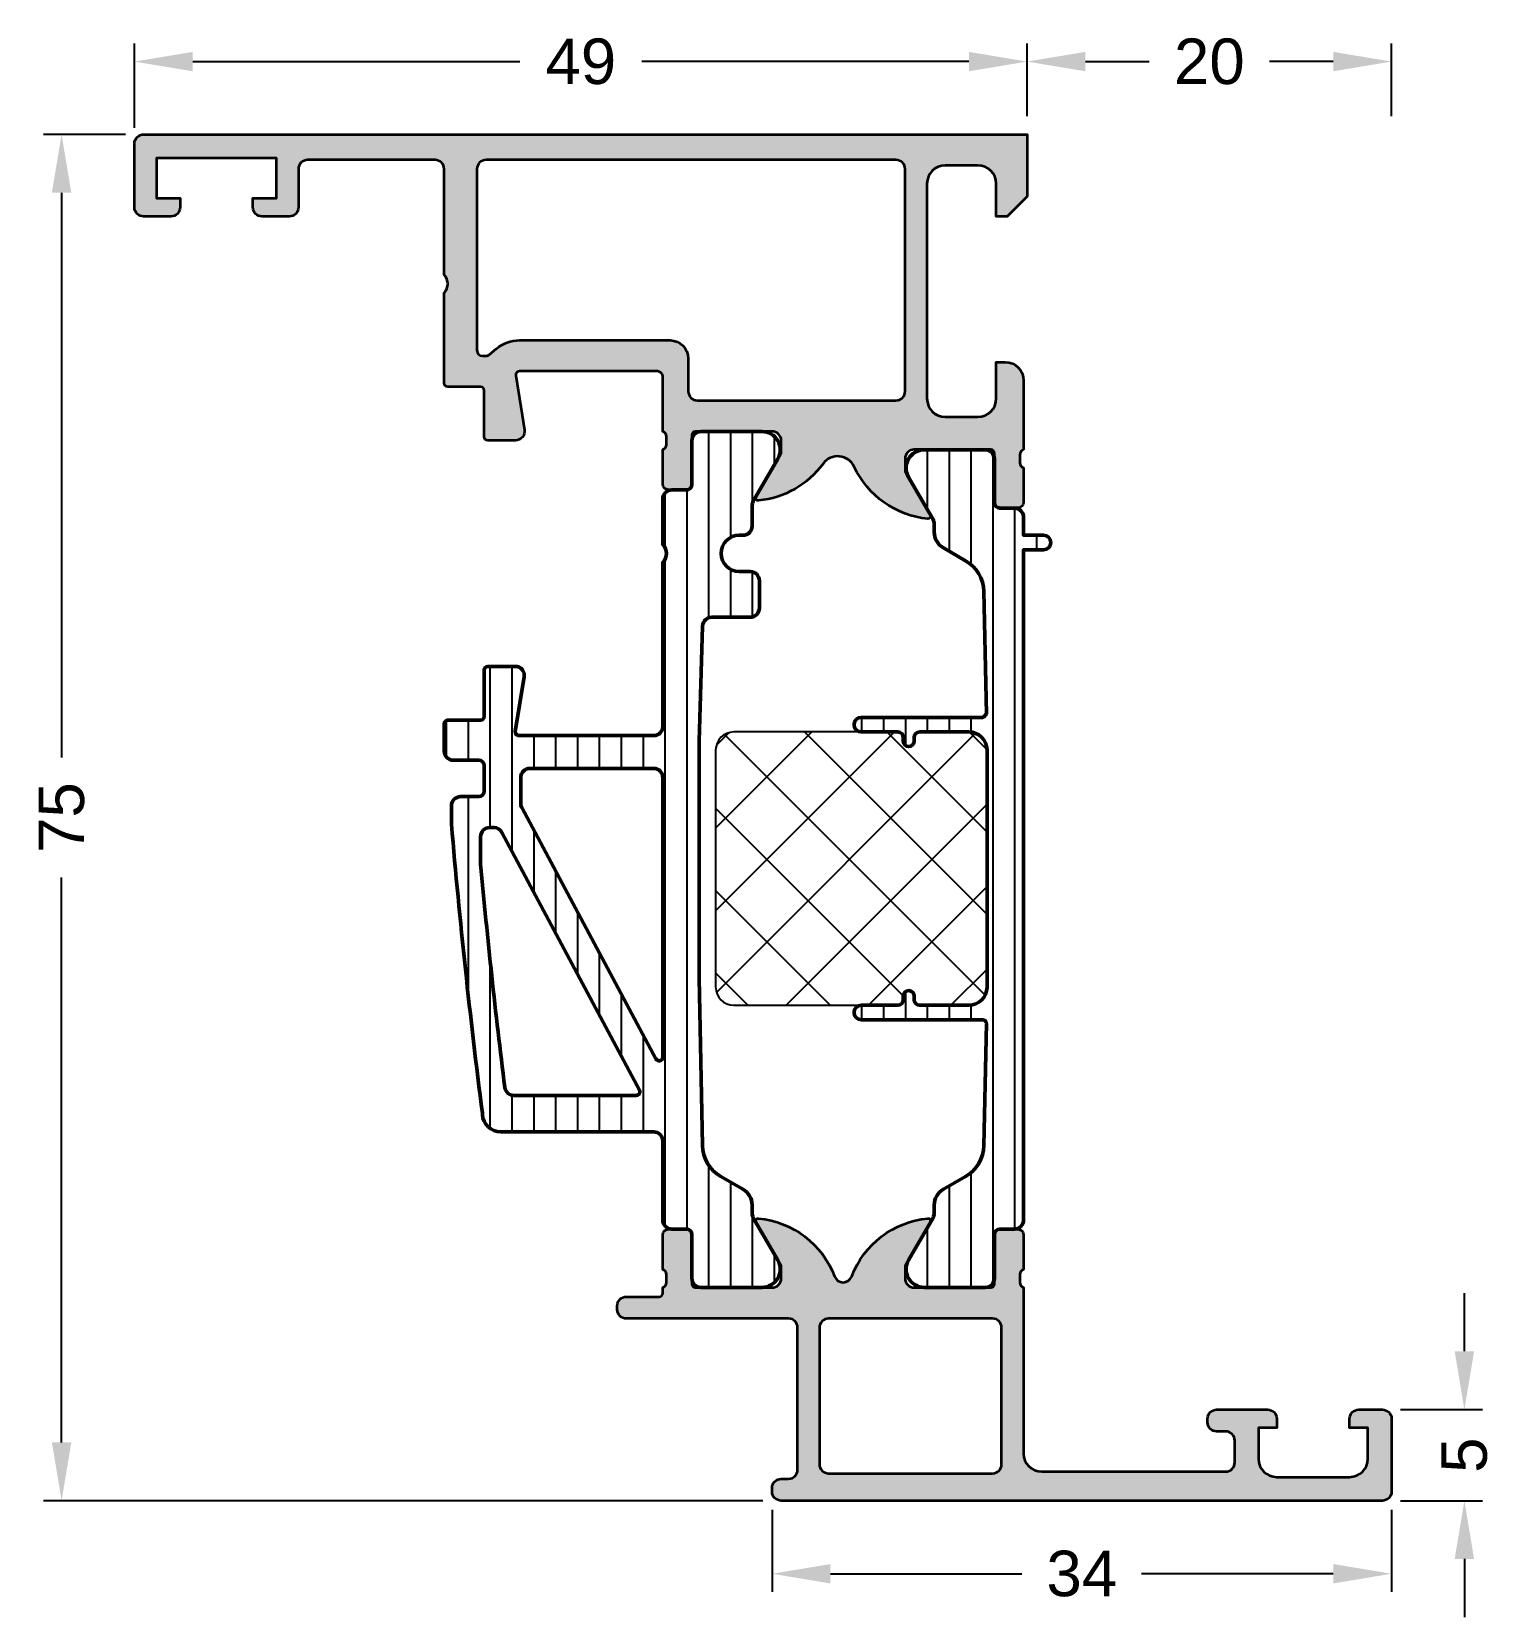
# Model space of a CAD drawing. Header units: millimetres. Extents: x 45.6 to 125.9, y 98.7 to 185.7.
import ezdxf

# ---------------------------------------------------------------- set-up
doc = ezdxf.new("R2010")
doc.units = ezdxf.units.MM
doc.header["$PDMODE"] = 1
doc.header["$PDSIZE"] = -0.001
for name, color, linetype, lineweight in [('S01_Bemaßung', 140, 'Continuous', 25), ('S03_AL_Kontur', 255, 'Continuous', 35), ('S04_AL_Schraffur', 253, 'Continuous', 25), ('S07_Isolation_Kontur', 91, 'Continuous', 50), ('S08_Isolation_Schraffur', 103, 'Continuous', 25), ('S35_Dämmung_Kontur', 3, 'Continuous', 25), ('S36_Dämmung_Schraffur', 120, 'Continuous', 25)]:
    doc.layers.add(name, color=color, linetype=linetype, lineweight=lineweight)
doc.styles.add('Arial', font='arial.ttf')
doc.dimstyles.new('1 zu 1', dxfattribs={"dimtxt": 2.5, "dimasz": 3.2, "dimexe": 1, "dimexo": 1, "dimgap": 1.5, "dimtad": 0, "dimdec": 1, "dimrnd": 0.5, "dimdsep": 46, "dimtxsty": 'Arial', "dimcen": 0, "dimclrd": 256, "dimclre": 256, "dimclrt": 256, "dimadec": 0, "dimazin": 0, "dimtfac": 1, "dimtdec": 1, "dimtofl": 0, "dimtmove": 0, "dimatfit": 1, "dimfxl": 1, "dimtolj": 1, "dimlwd": 25, "dimlwe": 25, "dimarcsym": 0})

# ---------------------------------------------------------------- blocks, each defined once
blk = doc.blocks.new('587290_s')
at = {"layer": 'S04_AL_Schraffur'}
h = blk.add_hatch(color=256, dxfattribs=at)
h.dxf.hatch_style = 1
h.paths.add_polyline_path([(-20.20000000000017, 11.6999999999997, -0.3178372451957793), (-20.40000000000018, 11.98284271247432), (-20.40000000000018, 12.41715728752508, -0.3178372451957834), (-20.20000000000019, 12.6999999999997), (-20.20000000000022, 14.59999999999966, 0.4142135623730959), (-20.50000000000026, 14.8999999999997), (-21.49000000000018, 14.89999999999968, 0.414213562373095), (-21.79000000000022, 14.59999999999964), (-21.79000000000017, 11.89999999999968, -0.4142135623730957), (-21.99000000000017, 11.69999999999967), (-26.20000000000017, 11.69999999999961, -0.4142135623730955), (-26.70000000000018, 12.1999999999996), (-26.70000000000019, 12.8999999999996), (-25.31850454237787, 15.29282032302718, 0.6105378334010382), (-25.4516520794051, 15.49933548774898, 0.2842929205727157), (-29.63288879625711, 12.30684630545194, -0.6886036573143335), (-30.56711120374326, 12.30684630545192, 0.2842929205727156), (-34.74834792059536, 15.49933548774884, 0.6105378334010355), (-34.88149545762259, 15.29282032302704), (-33.5000000000002, 12.8999999999995), (-33.50000000000019, 12.19999999999949, -0.4142135623730935), (-34.00000000000018, 11.69999999999949), (-38.21000000000016, 11.69999999999942, -0.4142135623730958), (-38.41000000000017, 11.89999999999942), (-38.41000000000022, 14.59999999999938, 0.4142135623730934), (-38.71000000000026, 14.89999999999942), (-39.70000000000017, 14.8999999999994, 0.4142135623730972), (-40.00000000000021, 14.59999999999936), (-40.00000000000018, 12.6999999999994, -0.3178372451957927), (-39.80000000000017, 12.41715728752478), (-39.80000000000017, 11.98284271247402, -0.3178372451957778), (-40.00000000000017, 11.6999999999994), (-40.00000000000018, 11.39999999999939, -0.4142135623730898), (-40.20000000000017, 11.1999999999994), (-42.00000000000016, 11.1999999999994, 0.4142135623730855), (-42.50000000000017, 10.6999999999994), (-42.50000000000018, 10.50000000000002, 0.4142135623731049), (-42.00000000000017, 10), (-33.10000000000018, 10, -0.4142135623730954), (-32.60000000000018, 9.500000000000005), (-32.60000000000017, 1.699999999999999, -0.4142135623730945), (-33.10000000000017, 1.199999999999999), (-33.5, 1.199999999999999, 0.4142135623730948), (-34, 0.7000000000000028), (-34, 0.4999999999999929, 0.414213562373095), (-33.5, -3.552713678800501e-15), (-0.4999999999999964, 3.552713678800501e-15, 0.414213562373094), (3.552713678800501e-15, 0.5000000000000036), (0, 4.499999999999999, 0.4142135623730941), (-0.5, 5.000000000000001), (-1.799999999999997, 5, 0.4142135623730951), (-2.299999999999997, 4.5), (-2.299999999999994, 4.000000000000002), (-1.299999999999983, 4.000000000000001), (-1.299999999999983, 2.299999999999999, -0.4142135623730952), (-2.299999999999983, 1.299999999999999), (-6.300000000000011, 1.299999999999995, -0.4142135623730953), (-7.300000000000011, 2.299999999999999), (-7.30000000000001, 4.000000000000002), (-6.299999999999997, 4.000000000000002), (-6.299999999999997, 4.5, 0.4142135623730951), (-6.799999999999997, 5), (-9.599999999999998, 4.999999999999998, 0.4142135623730961), (-10.1, 4.499999999999999), (-10.1, 4.300000000000001, 0.4142135623730943), (-9.6, 3.800000000000001), (-9.099999999999993, 3.799999999999999, -0.4142135623730946), (-8.599999999999994, 3.300000000000002), (-8.599999999999993, 2.100000000000001, -0.4142135623730951), (-9.099999999999993, 1.600000000000001), (-19.20000000000003, 1.6, -0.4142135623730905), (-20.20000000000003, 2.599999999999985)])
h.paths.add_polyline_path([(-21.40000000000043, 9.500000000000018), (-21.40000000000017, 2.00000000000002, -0.4142135623731053), (-21.90000000000017, 1.500000000000002), (-30.90000000000017, 1.5, -0.4142135623730952), (-31.40000000000017, 1.999999999999998), (-31.40000000000014, 9.500000000000002, -0.4142135623730939), (-30.90000000000014, 10), (-21.90000000000043, 10, -0.4142135623730847)], flags=16)
at = {"layer": 'S03_AL_Kontur'}
for points in [[(-0.4999999999999982, 5.000000000000001, -0.414213562373095), (2.220446049250313e-15, 4.500000000000001), (2.220446049250313e-15, 0.5000000000000027, -0.4142135623730951), (-0.4999999999999982, 2.081668171172169e-15), (-33.50000000000001, -4.093947403305265e-15, -0.4142135623730951), (-34, 0.4999999999999959), (-34, 0.7000000000000001, -0.4142135623730949), (-33.50000000000001, 1.2), (-33.10000000000017, 1.2, 0.4142135623730955), (-32.60000000000017, 1.700000000000001), (-32.60000000000018, 9.500000000000002, 0.414213562373095), (-33.10000000000017, 10), (-42.00000000000017, 10, -0.4142135623730963), (-42.50000000000018, 10.50000000000001), (-42.50000000000017, 10.69999999999938, -0.4142135623730924), (-42.00000000000017, 11.1999999999994), (-40.20000000000017, 11.1999999999994, 0.4142135623730983), (-40.00000000000018, 11.3999999999994), (-40.00000000000017, 11.6999999999994, 0.3178372451957788), (-39.80000000000017, 11.98284271247402), (-39.80000000000017, 12.41715728752478, 0.317837245195788), (-40.00000000000018, 12.6999999999994), (-40.00000000000021, 14.59999999999936, -0.4142135623730994), (-39.70000000000017, 14.8999999999994), (-38.71000000000026, 14.89999999999942, -0.4142135623730908), (-38.41000000000022, 14.59999999999938), (-38.41000000000017, 11.89999999999942, 0.4142135623730918), (-38.21000000000017, 11.69999999999942), (-34.00000000000018, 11.69999999999949, 0.4142135623730989), (-33.50000000000019, 12.1999999999995), (-33.5000000000002, 12.8999999999995), (-34.88149545762259, 15.29282032302703, -0.6105378334010535), (-34.74834792059536, 15.49933548774884, -0.2842929205727155), (-30.56711120374326, 12.30684630545192, 0.6886036573143335), (-29.63288879625711, 12.30684630545194, -0.2842929205727157), (-25.4516520794051, 15.49933548774898, -0.6105378334010396), (-25.31850454237787, 15.29282032302718), (-26.70000000000019, 12.8999999999996), (-26.70000000000018, 12.1999999999996, 0.4142135623730911), (-26.20000000000018, 11.69999999999961), (-21.99000000000017, 11.69999999999967, 0.4142135623731015), (-21.79000000000017, 11.89999999999968), (-21.79000000000022, 14.59999999999964, -0.4142135623730994), (-21.49000000000017, 14.89999999999968), (-20.50000000000026, 14.8999999999997, -0.4142135623730908), (-20.20000000000022, 14.59999999999966), (-20.20000000000019, 12.6999999999997, 0.317837245195784), (-20.40000000000018, 12.41715728752508), (-20.40000000000018, 11.98284271247432, 0.317837245195781), (-20.20000000000017, 11.6999999999997), (-20.20000000000003, 2.599999999999987, 0.4142135623730906), (-19.20000000000003, 1.6), (-9.099999999999993, 1.600000000000001, 0.414213562373095), (-8.599999999999993, 2.100000000000001), (-8.599999999999994, 3.300000000000001, 0.414213562373095), (-9.099999999999993, 3.799999999999999), (-9.599999999999998, 3.800000000000002, -0.4142135623730947), (-10.1, 4.300000000000001), (-10.1, 4.499999999999999, -0.414213562373095), (-9.6, 4.999999999999998), (-6.799999999999997, 5, -0.414213562373095), (-6.299999999999997, 4.5), (-6.299999999999997, 4.000000000000002), (-7.300000000000009, 4.000000000000001), (-7.300000000000011, 2.299999999999999, 0.4142135623730954), (-6.30000000000001, 1.299999999999998), (-2.299999999999984, 1.299999999999999, 0.4142135623730956), (-1.299999999999985, 2.300000000000001), (-1.299999999999986, 4.000000000000002), (-2.299999999999998, 4.000000000000002), (-2.299999999999998, 4.5, -0.414213562373095), (-1.799999999999997, 5)], [(-21.90000000000017, 1.500000000000001, 0.414213562373095), (-21.40000000000017, 2.000000000000001), (-21.40000000000043, 9.500000000000002, 0.414213562373095), (-21.90000000000043, 10), (-30.90000000000014, 10, 0.414213562373095), (-31.40000000000014, 9.5), (-31.40000000000017, 2, 0.4142135623730963), (-30.90000000000017, 1.499999999999999)]]:
    blk.add_lwpolyline(points, format="xyb", close=True, dxfattribs=at)
blk = doc.blocks.new('511130_s')
at = {"layer": 'S04_AL_Schraffur'}
h = blk.add_hatch(color=256, dxfattribs=at)
h.dxf.hatch_style = 1
edge = h.paths.add_edge_path()
edge.add_line((5.551115123125783e-16, -3.399999999999999), (-1.1, -4.500000000000001))
edge.add_line((-1.099999999999999, -4.500000000000001), (-1.699999999999999, -4.5))
edge.add_line((-1.699999999999999, -4.5), (-1.7, -2.7))
edge.add_arc((-2.7, -2.7), 1, 0, 90)
edge.add_line((-2.7, -1.7), (-4.500000000000001, -1.700000000000002))
edge.add_arc((-4.5, -2.700000000000001), 0.9999999999999991, 90.00000000000006, 180)
edge.add_line((-5.5, -2.700000000000001), (-5.5, -14.5))
edge.add_arc((-4.499999999999999, -14.5), 1.000000000000001, 179.9999999999999, 269.9999999999999)
edge.add_line((-4.500000000000001, -15.5), (-2.700000000000002, -15.5))
edge.add_arc((-2.700000000000003, -14.5), 1, 270, 360.0000000000001)
edge.add_line((-1.700000000000002, -14.5), (-1.699999999999999, -12.5))
edge.add_line((-1.699999999999999, -12.5), (-1.199999999999996, -12.5))
edge.add_arc((-1.199999999999996, -13.5), 1, 0, 90, ccw=False)
edge.add_line((-0.1999999999999963, -13.5), (-0.1999999999999968, -17.3))
edge.add_arc((-0.09999999999999384, -17.58284271247462), 0.3000000000000038, 109.471220634491, 180)
edge.add_line((-0.3999999999999968, -17.58284271247462), (-0.3999999999999951, -18.01715728752539))
edge.add_arc((-0.09999999999999548, -18.01715728752539), 0.2999999999999996, 180, 250.5287793655094)
edge.add_line((-0.1999999999999948, -18.3), (-0.1999999999999941, -20.19999999999996))
edge.add_arc((-0.5000000000000338, -20.19999999999996), 0.3000000000000397, -90, 0, ccw=False)
edge.add_line((-0.5000000000000336, -20.5), (-1.489999999999954, -20.5))
edge.add_arc((-1.489999999999954, -20.19999999999996), 0.3000000000000398, 180, 270.00000000000006, ccw=False)
edge.add_line((-1.789999999999994, -20.19999999999996), (-1.789999999999996, -17.5))
edge.add_arc((-1.989999999999996, -17.50000000000001), 0.2, 1.017777498068326e-12, 90.0000000000002)
edge.add_line((-1.989999999999996, -17.3), (-6.19999999999999, -17.3))
edge.add_arc((-6.199999999999989, -17.8), 0.5000000000000036, 90.0000000000002, 180)
edge.add_line((-6.69999999999999, -17.8), (-6.69999999999999, -18.5))
edge.add_line((-6.69999999999999, -18.5), (-5.318504542377629, -20.89282032302755))
edge.add_arc((-5.438119784648292, -20.96188021535171), 0.1381197846482999, -95.6225775507931, 30.00000000000091, ccw=False)
edge.add_arc((-4.96177675882619, -16.12339113815219), 5.000000000000004, 205.0787776641433, 264.37742244920645, ccw=False)
edge.add_arc((-10.39613192002033, -18.66657496595597), 1.000000000000001, 25.0787776641433, 143.8053270726162)
edge.add_arc((-15.2382232411738, -15.12339113815219), 5.000000000000002, 275.62257755079344, 323.8053270726163, ccw=False)
edge.add_arc((-14.7618802153517, -19.96188021535171), 0.1381197846482951, 150.0000000000003, 275.62257755079395, ccw=False)
edge.add_line((-14.88149545762236, -19.89282032302756), (-13.5, -17.5))
edge.add_line((-13.5, -17.5), (-13.5, -16.8))
edge.add_arc((-14, -16.8), 0.5000000000000018, 4.071109992273287e-13, 90)
edge.add_line((-14, -16.3), (-18.21, -16.3))
edge.add_arc((-18.21, -16.5), 0.1999999999999957, 90, 180.000000000001)
edge.add_line((-18.41, -16.5), (-18.41, -19.19999999999996))
edge.add_arc((-18.71000000000004, -19.19999999999996), 0.3000000000000398, -90, 0, ccw=False)
edge.add_line((-18.71000000000004, -19.5), (-19.69999999999996, -19.5))
edge.add_arc((-19.69999999999996, -19.19999999999996), 0.3000000000000398, 180, 270, ccw=False)
edge.add_line((-20, -19.19999999999996), (-20, -17.3))
edge.add_arc((-20.1, -17.01715728752538), 0.3000000000000021, 289.4712206344901, 360)
edge.add_line((-19.8, -17.01715728752538), (-19.8, -16.58284271247462))
edge.add_arc((-20.1, -16.58284271247462), 0.2999999999999972, 0, 70.52877936550966)
edge.add_line((-20, -16.3), (-20, -13.3))
edge.add_arc((-20.3, -13.3), 0.2999999999999972, 0, 90)
edge.add_line((-20.3, -13.00000000000001), (-27.86769096001073, -13.00000000000001))
edge.add_arc((-27.86769096001073, -13.2), 0.1999999999999993, 90, 189.0000000000005)
edge.add_line((-28.06522862812976, -13.23128689300805), (-27.5915806127587, -16.22178276747988))
edge.add_arc((-28.08542478305627, -16.3), 0.5000000000000018, -90, 8.999999999999773, ccw=False)
edge.add_line((-28.08542478305627, -16.8), (-29.6, -16.8))
edge.add_arc((-29.6, -16.6), 0.1999999999999993, 180, 270, ccw=False)
edge.add_line((-29.8, -16.6), (-29.8, -14.05))
edge.add_arc((-30, -14.05), 0.1999999999999993, 0, 90)
edge.add_line((-30, -13.85), (-31.8, -13.85))
edge.add_arc((-31.8, -13.65000000000001), 0.1999999999999957, 179.999999999999, 270, ccw=False)
edge.add_line((-32, -13.65), (-32, -8.700000000000003))
edge.add_arc((-32.525, -8.200000000000003), 0.724999999999999, 316.3971810272963, 403.6028189727036)
edge.add_line((-32, -7.700000000000004), (-32, -1.900000000000004))
edge.add_arc((-32.5, -1.900000000000005), 0.5, 1.017777498068325e-13, 90)
edge.add_line((-32.5, -1.400000000000006), (-39.5, -1.400000000000004))
edge.add_arc((-39.5, -1.900000000000004), 0.5, 90, 180)
edge.add_line((-40, -1.900000000000004), (-40, -4.000000000000005))
edge.add_arc((-40.5, -4.000000000000005), 0.5, -90, 0, ccw=False)
edge.add_line((-40.5, -4.500000000000006), (-41.99999999999999, -4.500000000000006))
edge.add_arc((-42, -4.000000000000003), 0.5000000000000036, 180.0000000000004, 270.0000000000008, ccw=False)
edge.add_line((-42.5, -4.000000000000006), (-42.5, -3.500000000000006))
edge.add_line((-42.5, -3.500000000000006), (-41.2, -3.500000000000006))
edge.add_line((-41.2, -3.500000000000006), (-41.2, -1.300000000000006))
edge.add_line((-41.2, -1.300000000000006), (-47.8, -1.300000000000006))
edge.add_line((-47.8, -1.300000000000006), (-47.8, -3.500000000000006))
edge.add_line((-47.8, -3.500000000000006), (-46.5, -3.500000000000006))
edge.add_line((-46.5, -3.500000000000006), (-46.5, -4.000000000000005))
edge.add_arc((-47, -4.000000000000005), 0.5, -90, 0, ccw=False)
edge.add_line((-47, -4.500000000000006), (-48.5, -4.500000000000006))
edge.add_arc((-48.5, -4.000000000000006), 0.5, 180, 270, ccw=False)
edge.add_line((-49, -4.000000000000006), (-49, -0.5000000000000062))
edge.add_arc((-48.5, -0.5000000000000024), 0.5, 90.0000000000008, 180.0000000000004, ccw=False)
edge.add_line((-48.50000000000001, -5.967448757360216e-15), (0, 0))
edge.add_line((0, 0), (5.551115123125783e-16, -3.399999999999999))
edge = h.paths.add_edge_path(flags=16)
edge.add_arc((-29.7, -1.9), 0.4999999999999982, 90, 180.0000000000002)
edge.add_line((-30.2, -1.900000000000002), (-30.2, -11.85))
edge.add_arc((-29.9, -11.85), 0.2999999999999972, 180, 270)
edge.add_line((-29.9, -12.15), (-29.70919107027986, -12.15000000000001))
edge.add_arc((-29.70919107027986, -11.85000000000002), 0.2999999999999883, 270.0000000000007, 310.0000000000018)
edge.add_line((-29.5163547873739, -12.0798133329357), (-29.14464419713559, -11.76791111376205))
edge.add_arc((-27.85906897776252, -13.3), 1.999999999999998, 90.00000000000011, 129.9999999999999, ccw=False)
edge.add_line((-27.85906897776252, -11.30000000000001), (-19.6, -11.30000000000001))
edge.add_arc((-19.6, -12.30000000000001), 1, 0, 90, ccw=False)
edge.add_line((-18.6, -12.30000000000001), (-18.6, -14.1))
edge.add_arc((-18.1, -14.1), 0.5, 180, 270)
edge.add_line((-18.1, -14.6), (-7.200000000000003, -14.6))
edge.add_arc((-7.200000000000001, -14.1), 0.5, 269.9999999999999, 360)
edge.add_line((-6.700000000000001, -14.1), (-6.699999999999999, -1.900000000000002))
edge.add_arc((-7.199999999999999, -1.900000000000001), 0.5, 0, 90)
edge.add_line((-7.199999999999999, -1.400000000000001), (-29.7, -1.400000000000002))
at = {"layer": 'S03_AL_Kontur'}
for points in [[(5.551115123125783e-16, -3.399999999999999), (-1.099999999999999, -4.500000000000001), (-1.699999999999999, -4.5), (-1.7, -2.7, 0.414213562373095), (-2.7, -1.7), (-4.500000000000001, -1.700000000000002, 0.414213562373095), (-5.5, -2.700000000000001), (-5.5, -14.5, 0.414213562373095), (-4.500000000000001, -15.5), (-2.700000000000002, -15.5, 0.414213562373095), (-1.700000000000002, -14.5), (-1.699999999999999, -12.5), (-1.199999999999996, -12.5, -0.414213562373095), (-0.1999999999999963, -13.5), (-0.1999999999999968, -17.3, 0.3178372451957812), (-0.3999999999999968, -17.58284271247462), (-0.3999999999999951, -18.01715728752539, 0.3178372451957824), (-0.1999999999999948, -18.3), (-0.1999999999999941, -20.19999999999996, -0.4142135623730951), (-0.5000000000000336, -20.5), (-1.489999999999954, -20.5, -0.414213562373095), (-1.789999999999994, -20.19999999999996), (-1.789999999999996, -17.5, 0.414213562373095), (-1.989999999999996, -17.3), (-6.19999999999999, -17.3, 0.414213562373095), (-6.69999999999999, -17.8), (-6.69999999999999, -18.5), (-5.318504542377629, -20.89282032302755, -0.6105378334010336), (-5.451652079404859, -21.09933548774936, -0.2646719147936072), (-9.490406059821304, -18.24271099465534, 0.5699652493473596), (-11.20314714021257, -18.07604432798868, -0.2133901248928144), (-14.74834792059513, -20.09933548774936, -0.6105378334010351), (-14.88149545762236, -19.89282032302756), (-13.5, -17.5), (-13.5, -16.8, 0.4142135623730937), (-14, -16.3), (-18.21, -16.3, 0.414213562373095), (-18.41, -16.5), (-18.41, -19.19999999999996, -0.414213562373095), (-18.71000000000004, -19.5), (-19.69999999999996, -19.5, -0.414213562373095), (-20, -19.19999999999996), (-20, -17.3, 0.3178372451957844), (-19.8, -17.01715728752538), (-19.8, -16.58284271247462, 0.3178372451957838), (-20, -16.3), (-20, -13.3, 0.414213562373095), (-20.3, -13.00000000000001), (-27.86769096001073, -13.00000000000001, 0.4610063144273195), (-28.06522862812976, -13.23128689300805), (-27.5915806127587, -16.22178276747988, -0.4610063144273173), (-28.08542478305627, -16.8), (-29.6, -16.8, -0.414213562373095), (-29.8, -16.6), (-29.8, -14.05, 0.414213562373095), (-30, -13.85), (-31.8, -13.85, -0.4142135623731015), (-32, -13.65), (-32, -8.700000000000003, 0.4000000000000009), (-32, -7.700000000000004), (-32, -1.900000000000004, 0.414213562373095), (-32.5, -1.400000000000006), (-39.5, -1.400000000000004, 0.414213562373095), (-40, -1.900000000000004), (-40, -4.000000000000005, -0.414213562373095), (-40.5, -4.500000000000006), (-41.99999999999999, -4.500000000000006, -0.414213562373095), (-42.5, -4.000000000000006), (-42.5, -3.500000000000006), (-41.2, -3.500000000000006), (-41.2, -1.300000000000006), (-47.8, -1.300000000000006), (-47.8, -3.500000000000006), (-46.5, -3.500000000000006), (-46.5, -4.000000000000005, -0.414213562373095), (-47, -4.500000000000006), (-48.5, -4.500000000000006, -0.414213562373095), (-49, -4.000000000000006), (-49, -0.500000000000006, -0.414213562373095), (-48.50000000000001, -5.967448757360216e-15), (0, 0)], [(-29.7, -1.400000000000002, 0.414213562373095), (-30.2, -1.900000000000002), (-30.2, -11.85, 0.414213562373095), (-29.9, -12.15), (-29.70919107027986, -12.15000000000001, 0.1763269807084703), (-29.5163547873739, -12.0798133329357), (-29.14464419713559, -11.76791111376205, -0.1763269807084643), (-27.85906897776252, -11.30000000000001), (-19.6, -11.30000000000001, -0.414213562373095), (-18.6, -12.30000000000001), (-18.6, -14.1, 0.414213562373095), (-18.1, -14.6), (-7.200000000000002, -14.6, 0.414213562373095), (-6.700000000000001, -14.1), (-6.699999999999999, -1.900000000000002, 0.414213562373095), (-7.199999999999999, -1.400000000000001)]]:
    blk.add_lwpolyline(points, format="xyb", close=True, dxfattribs=at)
blk = doc.blocks.new('30065155_s')
at = {"layer": 'S08_Isolation_Schraffur'}
h = blk.add_hatch(dxfattribs=at)
h.set_pattern_fill('LINIE', color=256, scale=1.2, angle=90)
h.set_pattern_definition([(90, (-1.77635683940025e-14, 23.5), (-1.2, 7.347880794884119e-17), [])])
h.paths.add_polyline_path([(-2.220446049250313e-14, 30.8, -0.4142135623730949), (-0.5000000000000242, 30.3), (-7.900000000000016, 30.3, -0.4627606305581523), (-8.097353419466575, 30.53242881164731), (-7.606616451333625, 33.5189279708817, 0.4627606305581504), (-8.100000000000017, 34.09999999999999), (-9.600000000000021, 34.09999999999999, 0.414213562373095), (-9.800000000000018, 33.9), (-9.800000000000018, 31.35, -0.4142135623730952), (-10.00000000000002, 31.15), (-11.80000000000002, 31.15, 0.4142135623730899), (-12.00000000000002, 30.95), (-12.00000000000002, 29.45, 0.414213562373096), (-11.50000000000001, 28.95), (-10.10000000000002, 28.95, -0.4142135623730935), (-9.800000000000018, 28.65), (-9.800000000000018, 27.25, -0.4142135623730951), (-10.10000000000002, 26.95), (-11.10000000000002, 26.95, 0.4142135623731051), (-11.60000000000002, 26.44999999999998), (-11.59999999999998, 25.42970143555172, 0.01077801175281386), (-9.871719299123669, 9.31386104999251, 0.3459938938897501), (-8.900000000000018, 8.549999999999997), (-0.5000000000000155, 8.549999999999997, -0.4142135623730929), (-1.554312234475219e-14, 8.05), (0, 3.710000000000001, 0.4142135623730986), (0.500000000000003, 3.210000000000001), (1.299999999999995, 3.210000000000008, -0.4142135623730996), (1.6, 2.910000000000004), (1.600000000000002, 0.5100000000000051, 0.414213562373097), (2.099999999999997, 0.01000000000000512), (5.443449007382988, 0.00999999999999801, 0.577350269189627), (6.309474411167426, 1.509999999999998), (4.899999999999984, 3.951281292110224), (4.900000000000055, 4.53149545762227, 0.267949192431155), (4.400000000000054, 5.397520861406832), (3.177775011444871, 6.103172787559444, -0.2627698868176775), (2.178149590281433, 7.796517329008065), (1.999999999999986, 16.99999999999998), (1.999999999999986, 29.99999999999999), (2.185726456641185, 36.31469952580095, -0.4056275268475895), (2.68551033387336, 36.8), (4.799999999999981, 36.8, 0.4142135623730951), (5.299999999999981, 37.3), (5.299999999999981, 38.8, 0.4142135623730951), (4.79999999999998, 39.3), (4.199999999999982, 39.3, -1), (4.199999999999982, 41.3), (4.400000000000055, 41.3, 0.4142135623731172), (4.900000000000055, 41.80000000000003), (4.899999999999959, 43.0487187078898), (6.309474411167392, 45.48999999999999, 0.5773502691896271), (5.443449007382958, 46.98999999999999), (2.099999999999973, 46.98999999999999, 0.4142135623730944), (1.599999999999974, 46.48999999999999), (1.599999999999969, 44.09, -0.4142135623730904), (1.299999999999971, 43.79), (0.4999999999999692, 43.78999999999999, 0.4142135623730931), (-2.775557561562891e-14, 43.28999999999999), (-1.98729921407903e-14, 40.78989794855664, -0.4082482904638645), (-1.98729921407903e-14, 39.81010205144337)])
h.paths.add_polyline_path([(-0.5000000000000053, 28.5, -0.4142135623730951), (-5.329070518200751e-15, 28), (-3.996802888650564e-15, 12.64918445417767, -0.7805831932101502), (-0.3764253732035361, 12.55498207793379), (-7.800000000000006, 26.45810189569857), (-7.800000000000004, 28, -0.4142135623730951), (-7.300000000000004, 28.5)], flags=16)
h.paths.add_polyline_path([(-8.827505049255977, 24.9855059406097), (-1.27675214585978, 10.84420237624388, -0.566348922232837), (-1.453177519063316, 10.55), (-8.177032075798426, 10.55000000000005, -0.3782394917421361), (-8.67317037171468, 10.98797749339613, -0.008221414753644544), (-10.00000000000002, 23.23444553569187), (-10.00000000000002, 24.75, -0.4142135623730952), (-9.50000000000002, 25.25), (-9.268568482264817, 25.25, -0.2768547107300964)], flags=16)
at = {"layer": 'S07_Isolation_Kontur'}
for points in [[(-0.5000000000000226, 30.3, 0.4142135623730951), (-2.213507155346406e-14, 30.8), (-1.982956271599049e-14, 39.81010205144337, 0.4082482904638645), (-1.984523656517467e-14, 40.78989794855664), (-2.775557561562891e-14, 43.28999999999999, -0.4142135623730937), (0.4999999999999738, 43.78999999999999), (1.299999999999971, 43.79, 0.414213562373095), (1.599999999999969, 44.09), (1.599999999999974, 46.48999999999999, -0.414213562373095), (2.099999999999972, 46.98999999999999), (5.443449007382956, 46.98999999999999, -0.5773502691896266), (6.309474411167394, 45.48999999999999), (4.966987298107751, 43.16474411167425, 0.1316524975873954), (4.89999999999997, 42.91474411167425), (4.900000000000055, 41.8, -0.414213562373095), (4.400000000000055, 41.3), (4.199999999999982, 41.3, 0.9999999999999999), (4.199999999999982, 39.3), (4.799999999999979, 39.3, -0.414213562373095), (5.299999999999981, 38.8), (5.299999999999981, 37.3, -0.414213562373095), (4.799999999999981, 36.8), (2.685510333873363, 36.8, 0.4056275268475899), (2.185726456641186, 36.31469952580095), (1.999999999999987, 30), (1.999999999999987, 17.00967747277418, 0.004838623101273794), (2.000187289418271, 16.99032433971405), (2.178149590281433, 7.796517329008065, 0.2627698868176761), (3.177775011444865, 6.103172787559451), (4.400000000000055, 5.397520861406825, -0.2679491924311225), (4.900000000000055, 4.531495457622388), (4.900000000000001, 4.085255888325758, 0.1316524975873951), (4.966987298107782, 3.835255888325758), (6.309474411167425, 1.509999999999998, -0.5773502691896273), (5.443449007382987, 0.00999999999999801), (2.100000000000001, 0.01000000000000156, -0.414213562373095), (1.600000000000003, 0.509999999999998), (1.6, 2.910000000000004, 0.414213562373095), (1.3, 3.210000000000004), (0.4999999999999993, 3.210000000000001, -0.4142135623730963), (0, 3.710000000000001), (-1.554312234475219e-14, 8.049999999999997, 0.414213562373095), (-0.5000000000000155, 8.549999999999997), (-8.900000000000016, 8.549999999999995, -0.3996375341443293), (-9.898749217771925, 9.499999999999995, 0.01941759881094676), (-9.905638649432065, 9.577334852630903, -0.01060136377192211), (-11.59999999999998, 25.42970143555261), (-11.60000000000002, 26.45, -0.4142135623730947), (-11.10000000000002, 26.95), (-10.10000000000002, 26.95, 0.414213562373095), (-9.800000000000018, 27.25), (-9.800000000000018, 28.65, 0.414213562373095), (-10.10000000000002, 28.95), (-11.50000000000002, 28.95, -0.414213562373095), (-12.00000000000002, 29.45), (-12.00000000000002, 30.95, -0.414213562373095), (-11.80000000000002, 31.15), (-10.00000000000002, 31.15, 0.414213562373095), (-9.800000000000018, 31.35), (-9.800000000000018, 33.9, -0.414213562373095), (-9.60000000000002, 34.09999999999999), (-8.10000000000002, 34.09999999999999, -0.4627606305581495), (-7.606616451333625, 33.5189279708817), (-8.097353419466573, 30.53242881164732, 0.4627606305581503), (-7.900000000000018, 30.3)], [(-5.204170427930421e-15, 28, 0.414213562373095), (-0.5000000000000054, 28.5), (-7.300000000000004, 28.5, 0.414213562373095), (-7.800000000000004, 28), (-7.800000000000006, 26.58322945477114, 0.1232274951412248), (-7.74106343300884, 26.34772351416144), (-0.3764253732035361, 12.55498207793379, 0.7805831932101499), (-3.95516952522712e-15, 12.64918445417767)], [(-9.50000000000002, 25.25, 0.4142135623730952), (-10.00000000000002, 24.75), (-10.00000000000002, 23.23444553569198, 0.008221414753644633), (-8.673170371714622, 10.98797749339612, 0.3782394917421046), (-8.177032075798412, 10.55000000000005), (-1.453177519063313, 10.55, 0.5663489222328337), (-1.27675214585978, 10.84420237624388), (-8.82750504925598, 24.9855059406097, 0.2768547107300935), (-9.268568482264813, 25.25)]]:
    blk.add_lwpolyline(points, format="xyb", close=True, dxfattribs=at)
blk = doc.blocks.new('662011_s')
blk.add_blockref('30065155_s', (0, 0))
blk = doc.blocks.new('30065273_s')
at = {"layer": 'S08_Isolation_Schraffur'}
h = blk.add_hatch(dxfattribs=at)
h.set_pattern_fill('LINIE', color=256, scale=1.2, angle=90)
h.set_pattern_definition([(90, (0, 0), (-1.2, 7.347880794884119e-17), [])])
h.paths.add_polyline_path([(-9.992007221626409e-16, 17.5), (1.100000000000002, 17.5, 1), (1.1, 18.3), (-8.881784197001252e-16, 18.3), (-2.331468351712829e-15, 19.28999999999999, 0.4142135623730934), (-0.5000000000000008, 19.78999999999999), (-1.300000000000004, 19.79, -0.414213562373094), (-1.600000000000004, 20.09), (-1.600000000000004, 22.48999999999999, 0.4142135623730919), (-2.1, 22.98999999999998), (-5.443449007382985, 22.98999999999999, 0.5773502691896267), (-6.309474411167427, 21.48999999999999), (-4.966987298107783, 19.16474411167424, -0.1316524975873965), (-4.900000000000002, 18.91474411167423), (-4.900000000000003, 18.46850454237764, 0.2679491924311223), (-4.400000000000005, 17.6024791385932), (-3.176651633347815, 16.89617862979386, -0.2625069295448377), (-2.177065265461441, 15.20480161431472), (-2.040764940802144, 8.504067379208976, -0.1458927171538013), (-2.240723577590783, 8.3), (-8.9, 8.3, 1), (-8.900000000000002, 7.5), (-6.899999999999999, 7.499999999999996, -0.4142135623730903), (-6.600000000000001, 7.200000000000001), (-6.599999999999997, 6.999999999999995, 1), (-6.000000000000001, 6.999999999999997), (-6, 7.19999999999999, -0.4142135623730939), (-5.7, 7.499999999999991), (-3.000206858838339, 7.500000000000001, -0.4082690812026684), (-2.000413674895308, 6.520336896045016), (-1.999999999999999, 6.500000000002149), (-2.000206858838837, -6.500000000000327, -0.4142135623730963), (-3.000206858838511, -7.5), (-5.700000000000001, -7.499999999999993, -0.4142135623730939), (-6.000000000000001, -7.199999999999992), (-6.000000000000002, -7, 1), (-6.6, -7), (-6.6, -7.199999999999996, -0.4142135623730951), (-6.899999999999999, -7.499999999999996), (-8.899999999999999, -7.5, 1), (-8.899999999999999, -8.3), (-2.240723577590791, -8.299999999999999, -0.4201831359472838), (-2.040764940802153, -8.504067379208973), (-2.177065265461442, -15.20480161431471, -0.2625069295448385), (-3.176651633347817, -16.89617862979387), (-4.400000000000005, -17.60247913859319, 0.2679491924311239), (-4.900000000000005, -18.46850454237764), (-4.900000000000004, -18.91474411167424, -0.1316524975873961), (-4.966987298107785, -19.16474411167424), (-6.309474411167425, -21.48999999999999, 0.5773502691896256), (-5.443449007382983, -22.98999999999999), (-2.099999999999993, -22.98999999999999, 0.4142135623730943), (-1.599999999999998, -22.48999999999999), (-1.599999999999991, -20.08999999999999, -0.4142135623730986), (-1.299999999999998, -19.78999999999999), (-0.4999999999999968, -19.78999999999999, 0.4142135623730957), (2.220446049250313e-15, -19.28999999999999)])
at = {"layer": 'S07_Isolation_Kontur'}
blk.add_lwpolyline([(1.1, 17.5), (-8.326672684688674e-16, 17.5), (2.220446049250313e-15, -19.28999999999999, -0.4142135623730964), (-0.4999999999999982, -19.78999999999999), (-1.299999999999998, -19.78999999999999, 0.414213562373095), (-1.599999999999991, -20.08999999999999), (-1.599999999999998, -22.48999999999999, -0.414213562373095), (-2.099999999999999, -22.98999999999999), (-5.443449007382984, -22.98999999999999, -0.5773502691896276), (-6.309474411167425, -21.48999999999999), (-4.966987298107784, -19.16474411167424, 0.131652497587396), (-4.900000000000004, -18.91474411167424), (-4.900000000000005, -18.46850454237763, -0.267949192431122), (-4.400000000000005, -17.6024791385932), (-3.176651633347823, -16.89617862979387, 0.2625069295448385), (-2.177065265461442, -15.20480161431472), (-2.040764940802153, -8.504067379208974, 0.4201831359472831), (-2.240723577590791, -8.3), (-8.899999999999999, -8.3, -0.9999999999999999), (-8.9, -7.500000000000001), (-6.899999999999999, -7.499999999999996, 0.414213562373095), (-6.6, -7.199999999999996), (-6.6, -7, -0.9999999999999999), (-6.000000000000001, -7), (-6.000000000000001, -7.199999999999993, 0.414213562373094), (-5.700000000000001, -7.499999999999992), (-3.000206858838505, -7.5, 0.4082690812027603), (-2.000413674895641, -6.520336896044857), (-1.999999999999966, -6.5), (-1.999999999999999, 6.500000000002156), (-2.000413674895305, 6.520336896044866, 0.4082690812027593), (-3.000206858838501, 7.500000000000001), (-5.699999999999999, 7.499999999999991, 0.414213562373094), (-6.000000000000001, 7.199999999999992), (-6.000000000000001, 7, -0.9999999999999999), (-6.599999999999997, 7), (-6.6, 7.199999999999996, 0.414213562373095), (-6.899999999999999, 7.499999999999996), (-8.9, 7.500000000000001, -0.9999999999999999), (-8.9, 8.3), (-2.240723577590782, 8.3, 0.1458927171538005), (-2.040764940802144, 8.504067379208974), (-2.177065265461441, 15.20480161431472, 0.2625069295448386), (-3.17665163334782, 16.89617862979387), (-4.400000000000004, 17.6024791385932, -0.2679491924311225), (-4.900000000000003, 18.46850454237763), (-4.900000000000002, 18.91474411167423, 0.1316524975873964), (-4.966987298107783, 19.16474411167423), (-6.309474411167426, 21.48999999999999, -0.5773502691896276), (-5.443449007382988, 22.98999999999999), (-2.100000000000005, 22.98999999999999, -0.414213562373095), (-1.600000000000004, 22.48999999999999), (-1.600000000000004, 20.09, 0.414213562373095), (-1.300000000000003, 19.79), (-0.5000000000000038, 19.78999999999999, -0.414213562373095), (-2.220446049250313e-15, 19.28999999999999), (-8.416934719211041e-16, 18.3), (1.1, 18.3, -0.9999999999999999)], format="xyb", close=True, dxfattribs=at)
blk = doc.blocks.new('30065182_s')
at = {"layer": 'S36_Dämmung_Schraffur'}
h = blk.add_hatch(dxfattribs=at)
h.set_pattern_fill('NETZ', color=256, scale=3.2, angle=45)
h.set_pattern_definition([(45, (0, 0), (-2.262741699796952, 2.262741699796952), []), (135, (0, 0), (-2.262741699796952, -2.262741699796952), [])])
h.paths.add_polyline_path([(-3.000206858838496, 7.500000000000002), (-5.699999999999999, 7.500000000000001, 0.4142135623730945), (-6, 7.200000000000001), (-6.000000000000001, 6.999999999999998, -1), (-6.6, 6.999999999999999), (-6.6, 7.200000000000001, 0.4142135623730959), (-6.899999999999999, 7.500000000000002), (-15.89999999999998, 7.500000000000001, 0.4142135623730948), (-16.89999999999998, 6.500000000000004), (-16.89999999999998, -6.500000000000004, 0.4142135623730949), (-15.89999999999998, -7.500000000000004), (-6.899999999999999, -7.5, 0.4142135623730952), (-6.6, -7.200000000000001), (-6.6, -7, -1), (-6.000000000000001, -7), (-6.000000000000001, -7.200000000000001, 0.4142135623730958), (-5.700000000000001, -7.500000000000002), (-3.000206858838504, -7.5, 0.4142135623730955), (-2.000206858838505, -6.499999999999998), (-2.000206858965094, 6.499984087781656, 0.4142182229616243)])
at = {"layer": 'S35_Dämmung_Kontur'}
blk.add_lwpolyline([(-6.899999999999999, 7.500000000000001), (-15.89999999999998, 7.500000000000001, 0.414213562373095), (-16.89999999999998, 6.500000000000002), (-16.89999999999998, -6.500000000000003, 0.414213562373095), (-15.89999999999998, -7.500000000000004), (-6.899999999999999, -7.500000000000001, 0.414213562373095), (-6.6, -7.200000000000001), (-6.6, -7, -0.9999999999999999), (-6.000000000000001, -7), (-6.000000000000001, -7.200000000000001, 0.414213562373094), (-5.700000000000001, -7.5), (-3.000206858838505, -7.5, 0.4082690812026654), (-2.000413674895316, -6.520336896044864), (-1.999999999999966, -6.5), (-1.999999999999999, 6.500000000002156), (-2.000413674895305, 6.520336896044866, 0.4082690812026651), (-3.000206858838496, 7.500000000000002), (-5.699999999999999, 7.500000000000001, 0.414213562373094), (-6, 7.200000000000002), (-6.000000000000001, 7, -0.9999999999999999), (-6.6, 7), (-6.6, 7.200000000000001, 0.414213562373095)], format="xyb", close=True, dxfattribs=at)
blk = doc.blocks.new('662015_s')
for name, p in [('30065273_s', (-2.275957200481571e-15, 22.99999999999999)), ('30065182_s', (-2.087219286295294e-14, 22.99999999999999))]:
    blk.add_blockref(name, p)
blk = doc.blocks.new('575790_s')
for name, p in [('511130_s', (19, 75.0000829900473)), ('662011_s', (-1.000000000000171, 11.70008299004671)), ('662015_s', (18.79999999999983, 11.700082990047)), ('587290_s', (39, 8.299004730361048e-05))]:
    blk.add_blockref(name, p)
blk = doc.blocks.new('*D16')
at = {"layer": 'Defpoints', "color": 0, "transparency": 16777216}
for p in [(100.268889383817, 184.0881815728022), (51.26888938381694, 179.4480228073796), (100.268889383817, 180.0881815728022)]:
    blk.add_point(p, dxfattribs=at)
at = {"layer": 'S01_Bemaßung', "lineweight": 25, "transparency": 16777216}
for p, q in [((51.26888938381694, 180.4480228073796), (51.26888938381694, 185.0881815728022)), ((100.268889383817, 181.0881815728022), (100.268889383817, 185.0881815728022)), ((54.46888938381694, 184.0881815728022), (72.42543781492202, 184.0881815728022)), ((97.068889383817, 184.0881815728022), (79.11234095271192, 184.0881815728022))]:
    blk.add_line(p, q, dxfattribs=at)
at = {"layer": 'S01_Bemaßung', "transparency": 16777216}
for points in [[(54.46888938381694, 184.6215149061355), (54.46888938381694, 183.5548482394688), (51.26888938381694, 184.0881815728022)], [(97.068889383817, 184.6215149061355), (97.068889383817, 183.5548482394688), (100.268889383817, 184.0881815728022)]]:
    blk.add_solid(points, dxfattribs=at)
at = {"layer": 'S01_Bemaßung', "transparency": 16777216, "insert": (75.76888938381697, 184.0881815728022), "char_height": 2.5, "attachment_point": 5, "style": 'Arial'}
blk.add_mtext('\\A1;49', dxfattribs=at)
blk = doc.blocks.new('*D17')
at = {"layer": 'Defpoints', "color": 0, "transparency": 16777216}
for p in [(120.2688893838171, 184.0881815728021), (100.268889383817, 180.0881815728022), (120.2688893838171, 180.0881815728022)]:
    blk.add_point(p, dxfattribs=at)
at = {"layer": 'S01_Bemaßung', "lineweight": 25, "transparency": 16777216}
for p, q in [((100.268889383817, 181.0881815728022), (100.268889383817, 185.0881815728021)), ((120.2688893838171, 181.0881815728022), (120.2688893838171, 185.0881815728021)), ((103.468889383817, 184.0881815728021), (106.9612495475278, 184.0881815728021)), ((117.0688893838171, 184.0881815728021), (113.5765292201063, 184.0881815728021))]:
    blk.add_line(p, q, dxfattribs=at)
at = {"layer": 'S01_Bemaßung', "transparency": 16777216}
for points in [[(103.468889383817, 184.6215149061355), (103.468889383817, 183.5548482394688), (100.268889383817, 184.0881815728021)], [(117.0688893838171, 184.6215149061355), (117.0688893838171, 183.5548482394688), (120.2688893838171, 184.0881815728021)]]:
    blk.add_solid(points, dxfattribs=at)
at = {"layer": 'S01_Bemaßung', "transparency": 16777216, "insert": (110.2688893838171, 184.0881815728021), "char_height": 2.5, "attachment_point": 5, "style": 'Arial'}
blk.add_mtext('\\A1;20', dxfattribs=at)
blk = doc.blocks.new('*D18')
at = {"layer": 'Defpoints', "color": 0, "transparency": 16777216}
for p in [(51.76888938381697, 180.0881815728022), (47.26888938381782, 105.0881815728022), (86.76888938381697, 105.0881815728022)]:
    blk.add_point(p, dxfattribs=at)
at = {"layer": 'S01_Bemaßung', "lineweight": 25, "transparency": 16777216}
for p, q in [((50.76888938381697, 180.0881815728022), (46.2688893838178, 180.0881815728022)), ((47.2688893838178, 176.8881815728022), (47.26888938381781, 145.8779155427886)), ((47.26888938381782, 108.2881815728022), (47.26888938381781, 139.2984476028159)), ((85.76888938381697, 105.0881815728022), (46.26888938381782, 105.0881815728022))]:
    blk.add_line(p, q, dxfattribs=at)
at = {"layer": 'S01_Bemaßung', "transparency": 16777216}
for points in [[(46.73555605048447, 176.8881815728022), (47.80222271715113, 176.8881815728022), (47.2688893838178, 180.0881815728022)], [(46.73555605048449, 108.2881815728022), (47.80222271715115, 108.2881815728022), (47.26888938381782, 105.0881815728022)]]:
    blk.add_solid(points, dxfattribs=at)
at = {"layer": 'S01_Bemaßung', "transparency": 16777216, "insert": (47.26888938381784, 142.5881815728022), "char_height": 2.5, "attachment_point": 5, "rotation": 90, "style": 'Arial'}
blk.add_mtext('\\A1;75', dxfattribs=at)
blk = doc.blocks.new('*D19')
at = {"layer": 'Defpoints', "color": 0, "transparency": 16777216}
for p in [(86.26888938381694, 105.5881815728022), (120.2688893838169, 105.5881815728022), (120.2688893838169, 101.0774115732566)]:
    blk.add_point(p, dxfattribs=at)
at = {"layer": 'S01_Bemaßung', "lineweight": 25, "transparency": 16777216}
for p, q in [((86.26888938381694, 104.5881815728022), (86.26888938381694, 100.0774115732566)), ((120.2688893838169, 104.5881815728022), (120.2688893838169, 100.0774115732566)), ((89.46888938381694, 101.0774115732566), (99.98427137563141, 101.0774115732566)), ((117.0688893838169, 101.0774115732566), (106.5535073920025, 101.0774115732566))]:
    blk.add_line(p, q, dxfattribs=at)
at = {"layer": 'S01_Bemaßung', "transparency": 16777216}
for points in [[(89.46888938381694, 101.61074490659), (89.46888938381694, 100.5440782399233), (86.26888938381694, 101.0774115732566)], [(117.0688893838169, 101.61074490659), (117.0688893838169, 100.5440782399233), (120.2688893838169, 101.0774115732566)]]:
    blk.add_solid(points, dxfattribs=at)
at = {"layer": 'S01_Bemaßung', "transparency": 16777216, "insert": (103.2688893838169, 101.0774115732566), "char_height": 2.5, "attachment_point": 5, "style": 'Arial'}
blk.add_mtext('\\A1;34', dxfattribs=at)
blk = doc.blocks.new('*D20')
at = {"layer": 'Defpoints', "color": 0, "transparency": 16777216}
for p in [(119.768889383817, 110.0881815728022), (124.2688893838175, 110.0881815728022), (119.768889383817, 105.0881815728022)]:
    blk.add_point(p, dxfattribs=at)
at = {"layer": 'S01_Bemaßung', "lineweight": 25, "transparency": 16777216}
for p, q in [((124.2688893838175, 113.2881815728022), (124.2688893838175, 116.4881815728022)), ((120.768889383817, 110.0881815728022), (125.2688893838175, 110.0881815728022)), ((120.768889383817, 105.0881815728022), (125.2688893838175, 105.0881815728022)), ((124.2688893838175, 101.8881815728022), (124.2688893838175, 98.68818157280222))]:
    blk.add_line(p, q, dxfattribs=at)
at = {"layer": 'S01_Bemaßung', "transparency": 16777216}
for points in [[(123.7355560504841, 113.2881815728022), (124.8022227171508, 113.2881815728022), (124.2688893838175, 110.0881815728022)], [(123.7355560504841, 101.8881815728022), (124.8022227171508, 101.8881815728022), (124.2688893838175, 105.0881815728022)]]:
    blk.add_solid(points, dxfattribs=at)
at = {"layer": 'S01_Bemaßung', "transparency": 16777216, "insert": (124.2688893838175, 107.5881815728022), "char_height": 2.5, "attachment_point": 5, "rotation": 90, "style": 'Arial'}
blk.add_mtext('\\A1;5', dxfattribs=at)

msp = doc.modelspace()

# ---------------------------------------------------------------- block references
msp.add_blockref('575790_s', (81.26888938381694, 105.0880985827549))

# ---------------------------------------------------------------- dimensions: what is measured, and where the dimension line sits
at = {"layer": 'S01_Bemaßung'}
dim = msp.add_linear_dim(base=(100.268889383817, 184.0881815728022), p1=(51.26888938381694, 179.4480228073796), p2=(100.268889383817, 180.0881815728022), dimstyle='1 zu 1', dxfattribs=at)
dim.commit()
dim.dimension.update_dxf_attribs({"geometry": '*D16', "text_midpoint": (75.76888938381697, 184.0881815728022)})
for base, p1, p2, picture, middle in [((120.2688893838171, 184.0881815728021), (100.268889383817, 180.0881815728022), (120.2688893838171, 180.0881815728022), '*D17', (110.2688893838171, 184.0881815728021)), ((120.2688893838169, 101.0774115732566), (86.26888938381694, 105.5881815728022), (120.2688893838169, 105.5881815728022), '*D19', (103.2688893838169, 101.0774115732566))]:
    dim = msp.add_linear_dim(base=base, p1=p1, p2=p2, dimstyle='1 zu 1', override={"dimtmove": 1}, dxfattribs=at)
    dim.commit()
    dim.dimension.update_dxf_attribs({"geometry": picture, "text_midpoint": middle})
for base, p1, p2, picture, middle in [((47.26888938381782, 105.0881815728022), (51.76888938381694, 180.0881815728022), (86.76888938381694, 105.0881815728022), '*D18', (47.26888938381784, 142.5881815728022)), ((124.2688893838175, 110.0881815728022), (119.7688893838169, 105.0881815728022), (119.7688893838169, 110.0881815728022), '*D20', (124.2688893838175, 107.5881815728022))]:
    dim = msp.add_linear_dim(base=base, p1=p1, p2=p2, angle=90, dimstyle='1 zu 1', override={"dimtmove": 1}, dxfattribs=at)
    dim.commit()
    dim.dimension.update_dxf_attribs({"geometry": picture, "text_midpoint": middle})

doc.saveas('drawing.dxf')
